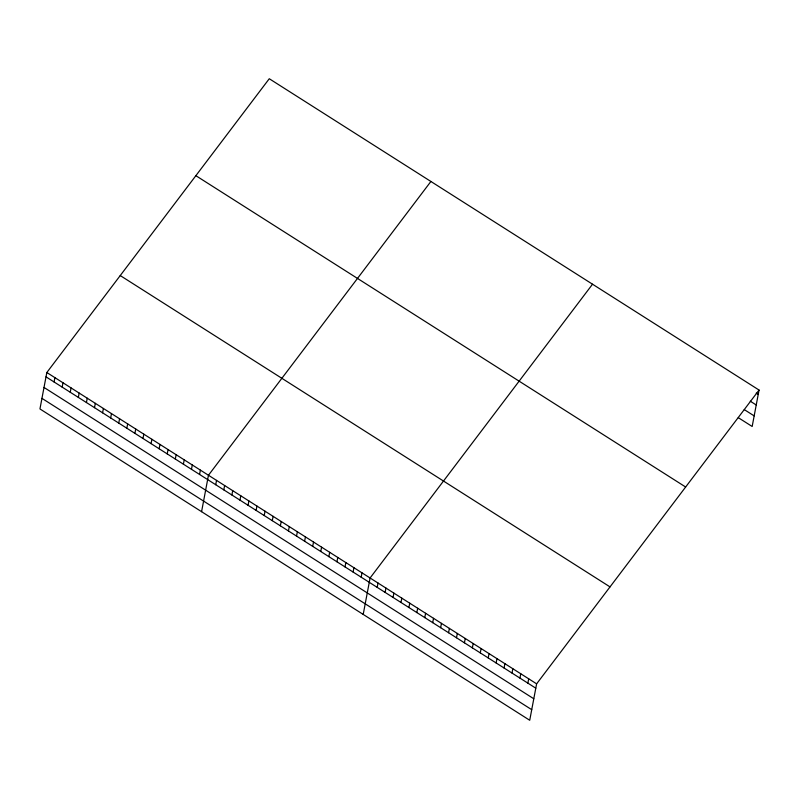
<?xml version="1.0" encoding="UTF-8"?>
<svg xmlns="http://www.w3.org/2000/svg" width="799" height="799" viewBox="0 0 799 799"><rect width="100%" height="100%" fill="white"/><g stroke="black" fill="none" stroke-linecap="round" stroke-linejoin="round"><path stroke-width="1.2" d="M46.831 372.514L39.95 408.948L529.727 720.269L536.618 683.844L759.05 390.052L269.273 78.731L46.831 372.514L536.618 683.844M54.092 381.992L54.911 377.647M62.172 387.125L63.001 382.791M70.262 392.259L71.081 387.924M78.342 397.403L79.161 393.058M86.422 402.536L87.241 398.202M94.502 407.67L95.321 403.335M102.582 412.813L103.401 408.469M110.662 417.947L111.48 413.612M118.751 423.08L119.57 418.746M126.831 428.224L127.65 423.879M134.911 433.358L135.73 429.023M142.991 438.491L143.81 434.157M151.071 443.635L151.89 439.29M159.151 448.768L159.97 444.434M167.231 453.902L168.05 449.567M175.321 459.045L176.14 454.701M183.4 464.179L184.219 459.844M191.48 469.313L192.299 464.978M199.56 474.456L200.379 470.112M201.578 511.68L208.459 475.255L430.901 181.463M215.72 484.723L216.539 480.389M223.8 489.867L224.629 485.522M231.89 495L232.709 490.666M239.97 500.134L240.789 495.799M248.05 505.278L248.869 500.933M256.129 510.411L256.948 506.077M264.209 515.545L265.028 511.21M272.289 520.688L273.108 516.344M280.379 525.822L281.198 521.487M288.459 530.955L289.278 526.621M296.539 536.099L297.358 531.754M304.619 541.233L305.438 536.898M312.699 546.366L313.518 542.032M320.779 551.51L321.598 547.165M328.858 556.643L329.677 552.309M336.948 561.777L337.767 557.442M345.028 566.92L345.847 562.576M353.108 572.054L353.927 567.719M361.188 577.188L362.007 572.853M363.205 614.421L370.087 577.987L592.528 284.204M377.198 587.365L378.017 583.03M385.128 592.409L385.947 588.074M393.058 597.452L393.877 593.118M400.988 602.486L401.807 598.151M408.918 607.53L409.737 603.195M416.848 612.573L417.667 608.239M424.778 617.617L425.597 613.272M432.708 622.651L433.527 618.316M440.639 627.694L441.457 623.36M448.569 632.738L449.388 628.394M456.499 637.772L457.318 633.437M464.429 642.815L465.248 638.481M472.359 647.859L473.178 643.515M480.289 652.893L481.108 648.558M488.219 657.937L489.038 653.602M496.149 662.98L496.968 658.636M504.079 668.014L504.898 663.679M512.009 673.058L512.828 668.723M519.939 678.101L520.758 673.767M527.869 683.135L528.688 678.8M759.05 390.052L752.169 426.486L738.286 417.667M756.244 393.128L758.231 394.396M750.281 401.198L756.234 404.983M744.259 409.597L754.166 415.899M195.865 175.68L685.642 487.01M120.24 275.565L610.017 586.895M46.012 376.848L535.799 688.179M44.015 387.445L533.792 698.765M41.947 398.351L531.735 709.682"/></g></svg>
